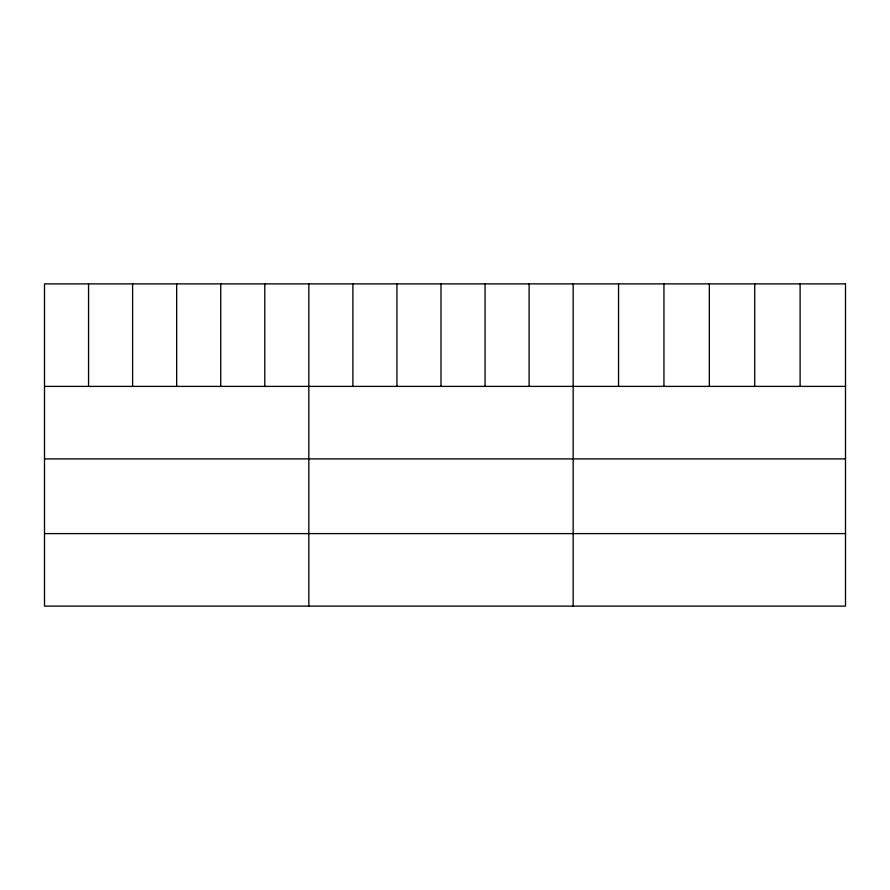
<?xml version="1.0" encoding="UTF-8"?>
<svg xmlns="http://www.w3.org/2000/svg" width="890" height="890" viewBox="0 0 890 890"><rect width="100%" height="100%" fill="white"/><g stroke="black" fill="none" stroke-linecap="round" stroke-linejoin="round"><path stroke-width="1.33" d="M44.5 386.394L845.5 386.394M44.5 458.895L845.5 458.895M44.5 533.6L845.5 533.6M800.11 283.888L800.11 386.394M754.72 283.888L754.72 386.394M709.33 283.888L709.33 386.394M663.94 283.888L663.94 386.394M618.55 283.888L618.55 386.394M573.16 283.888L573.16 606.112M529.105 283.888L529.105 386.394M485.05 283.888L485.05 386.394M440.995 283.888L440.995 386.394M396.94 283.888L396.94 386.394M352.885 283.888L352.885 386.394M308.83 283.888L308.83 606.112M264.775 283.888L264.775 386.394M220.72 283.888L220.72 386.394M176.665 283.888L176.665 386.394M132.61 283.888L132.61 386.394M88.555 283.888L88.555 386.394M845.5 283.888L44.5 283.888L44.5 606.112L845.5 606.112L845.5 283.888"/></g></svg>
